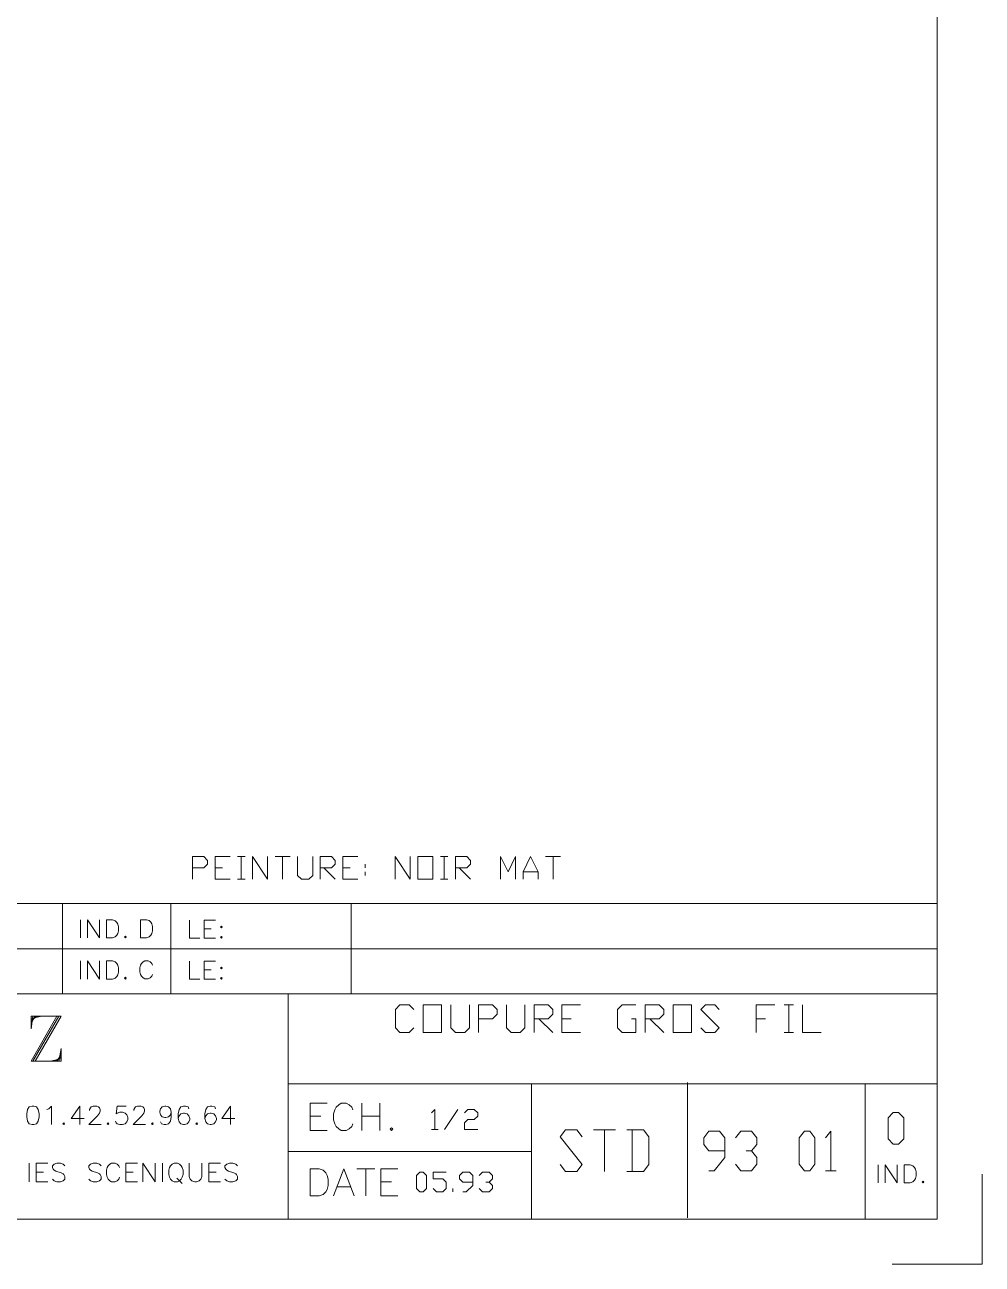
# Model space of a CAD drawing. Header units: millimetres. Extents: x 53635 to 142317, y 101101 to 147193.
# Drawn here: x 121045.9 to 121258.3, y 118307.2 to 118582.1 of the extents above; entities that cross this region are included whole.
import ezdxf

# ---------------------------------------------------------------- set-up
doc = ezdxf.new("R2010")
doc.units = ezdxf.units.MM
doc.header["$LTSCALE"] = 0.5
doc.header["$MEASUREMENT"] = 0
doc.layers.get('0').update_dxf_attribs({"lineweight": 0})

msp = doc.modelspace()

# ---------------------------------------------------------------- linework, layer by layer
for p, q in [((121248.32, 118897.15), (121248.32, 118317.15)), ((120874.32, 118387.15), (121248.32, 118387.15)), ((121054.32, 118387.15), (121054.32, 118367.15)), ((121078.32, 118387.15), (121078.32, 118367.15)), ((121118.32, 118387.15), (121118.32, 118367.15)), ((121248.32, 118317.15), (121248.32, 118387.15)), ((120874.32, 118377.15), (121248.32, 118377.15)), ((120874.32, 118367.15), (121248.32, 118367.15)), ((121104.32, 118367.15), (121104.32, 118317.15)), ((121158.32, 118347.15), (121104.32, 118347.15)), ((121158.32, 118347.15), (121248.32, 118347.15)), ((121158.32, 118347.15), (121158.32, 118317.15)), ((121192.93, 118347.47), (121192.93, 118317.47)), ((121232.32, 118347.15), (121232.32, 118317.15)), ((121158.32, 118332.15), (121104.32, 118332.15)), ((121258.32, 118327.15), (121258.32, 118307.15)), ((121248.32, 118317.15), (120428.32, 118317.15)), ((120874.32, 118317.15), (121248.32, 118317.15)), ((121258.32, 118307.15), (121238.32, 118307.15))]:
    msp.add_line(p, q)
at = {"linetype": 'ByBlock', "flags": 128}
for points in [[(121083.12, 118392.56), (121083.12, 118397.56), (121085.62, 118397.56), (121086.45, 118396.73), (121086.45, 118395.89), (121085.62, 118395.06), (121083.12, 118395.06)], [(121091.45, 118392.56), (121088.12, 118392.56), (121088.12, 118397.56), (121091.45, 118397.56)], [(121096.45, 118392.56), (121096.45, 118397.56), (121099.79, 118392.56), (121099.79, 118397.56)], [(121103.12, 118392.56), (121103.12, 118397.56)], [(121106.45, 118397.56), (121106.45, 118393.39), (121107.29, 118392.56), (121108.95, 118392.56), (121109.79, 118393.39), (121109.79, 118397.56)], [(121111.45, 118392.56), (121111.45, 118397.56), (121113.95, 118397.56), (121114.79, 118396.73), (121114.79, 118395.89), (121113.95, 118395.06), (121111.45, 118395.06)], [(121119.79, 118392.56), (121116.45, 118392.56), (121116.45, 118397.56), (121119.79, 118397.56)], [(121128.12, 118392.56), (121128.12, 118397.56), (121131.45, 118392.56), (121131.45, 118397.56)], [(121133.12, 118392.56), (121136.45, 118392.56), (121136.45, 118397.56), (121133.12, 118397.56), (121133.12, 118392.56)], [(121141.45, 118392.56), (121141.45, 118397.56), (121143.95, 118397.56), (121144.79, 118396.73), (121144.79, 118395.89), (121143.95, 118395.06), (121141.45, 118395.06)], [(121151.45, 118392.56), (121151.45, 118397.56), (121153.12, 118394.23), (121154.79, 118397.56), (121154.79, 118392.56)], [(121156.45, 118392.56), (121156.45, 118394.23), (121158.12, 118397.56), (121159.79, 118394.23), (121159.79, 118392.56)], [(121163.12, 118392.56), (121163.12, 118397.56)], [(121093.12, 118392.56), (121094.79, 118392.56)], [(121121.45, 118393.39), (121121.45, 118394.23)], [(121138.12, 118392.56), (121139.79, 118392.56)], [(121058.3, 118379.56), (121058.3, 118383.56)], [(121059.84, 118379.56), (121059.84, 118383.56), (121062.51, 118379.56), (121062.51, 118383.56)], [(121064.05, 118379.56), (121065.38, 118379.56), (121065.97, 118379.77), (121066.34, 118380.14), (121066.55, 118380.52), (121066.72, 118381.1), (121066.72, 118382.02), (121066.55, 118382.6), (121066.34, 118382.98), (121065.97, 118383.35), (121065.38, 118383.56), (121064.05, 118383.56), (121064.05, 118379.56)], [(121071.59, 118379.58), (121072.92, 118379.58), (121073.51, 118379.79), (121073.88, 118380.17), (121074.09, 118380.54), (121074.26, 118381.13), (121074.26, 118382.04), (121074.09, 118382.63), (121073.88, 118383), (121073.51, 118383.38), (121072.92, 118383.58), (121071.59, 118383.58), (121071.59, 118379.58)], [(121082.45, 118383.5), (121082.45, 118379.5), (121084.75, 118379.5)], [(121088.2, 118379.5), (121085.7, 118379.5), (121085.7, 118383.5), (121088.2, 118383.5)], [(121068.26, 118379.56), (121068.43, 118379.77), (121068.26, 118379.93), (121068.05, 118379.77), (121068.26, 118379.56)], [(121089.54, 118379.5), (121089.7, 118379.7), (121089.54, 118379.87), (121089.33, 118379.7), (121089.54, 118379.5)], [(121058.3, 118370.42), (121058.3, 118374.42)], [(121059.84, 118370.42), (121059.84, 118374.42), (121062.51, 118370.42), (121062.51, 118374.42)], [(121064.05, 118370.42), (121065.38, 118370.42), (121065.97, 118370.63), (121066.34, 118371.01), (121066.55, 118371.38), (121066.72, 118371.97), (121066.72, 118372.88), (121066.55, 118373.47), (121066.34, 118373.84), (121065.97, 118374.22), (121065.38, 118374.42), (121064.05, 118374.42), (121064.05, 118370.42)], [(121074.26, 118371.4), (121074.09, 118371.02), (121073.72, 118370.65), (121073.3, 118370.44), (121072.55, 118370.44), (121072.17, 118370.65), (121071.8, 118371.02), (121071.59, 118371.4), (121071.42, 118371.98), (121071.42, 118372.9), (121071.59, 118373.48), (121071.8, 118373.86), (121072.17, 118374.23), (121072.55, 118374.44), (121073.3, 118374.44), (121073.72, 118374.23), (121074.09, 118373.86), (121074.26, 118373.48)], [(121082.45, 118374.39), (121082.45, 118370.39), (121084.75, 118370.39)], [(121088.2, 118370.39), (121085.7, 118370.39), (121085.7, 118374.39), (121088.2, 118374.39)], [(121068.26, 118370.42), (121068.43, 118370.63), (121068.26, 118370.8), (121068.05, 118370.63), (121068.26, 118370.42)], [(121089.54, 118370.39), (121089.7, 118370.6), (121089.54, 118370.77), (121089.33, 118370.6), (121089.54, 118370.39)], [(121132.23, 118363.67), (121131.21, 118364.7), (121129.15, 118364.7), (121128.13, 118363.67), (121128.13, 118359.56), (121129.15, 118358.54), (121131.21, 118358.54), (121132.23, 118359.56)], [(121134.29, 118358.54), (121138.39, 118358.54), (121138.39, 118364.7), (121134.29, 118364.7), (121134.29, 118358.54)], [(121140.45, 118364.7), (121140.45, 118359.56), (121141.47, 118358.54), (121143.53, 118358.54), (121144.55, 118359.56), (121144.55, 118364.7)], [(121146.61, 118358.54), (121146.61, 118364.7), (121149.69, 118364.7), (121150.71, 118363.67), (121150.71, 118362.64), (121149.69, 118361.62), (121146.61, 118361.62)], [(121152.77, 118364.7), (121152.77, 118359.56), (121153.79, 118358.54), (121155.85, 118358.54), (121156.87, 118359.56), (121156.87, 118364.7)], [(121158.93, 118358.54), (121158.93, 118364.7), (121162.01, 118364.7), (121163.03, 118363.67), (121163.03, 118362.64), (121162.01, 118361.62), (121158.93, 118361.62)], [(121169.19, 118358.54), (121165.09, 118358.54), (121165.09, 118364.7), (121169.19, 118364.7)], [(121180.49, 118361.62), (121181.51, 118361.62), (121181.51, 118358.54), (121178.43, 118358.54), (121177.41, 118359.56), (121177.41, 118363.67), (121178.43, 118364.7), (121181.51, 118364.7)], [(121183.57, 118358.54), (121183.57, 118364.7), (121186.65, 118364.7), (121187.67, 118363.67), (121187.67, 118362.64), (121186.65, 118361.62), (121183.57, 118361.62)], [(121189.73, 118358.54), (121193.83, 118358.54), (121193.83, 118364.7), (121189.73, 118364.7), (121189.73, 118358.54)], [(121195.89, 118359.56), (121196.91, 118358.54), (121198.97, 118358.54), (121199.99, 118359.56), (121195.89, 118363.67), (121196.91, 118364.7), (121198.97, 118364.7), (121199.99, 118363.67)], [(121208.21, 118358.54), (121208.21, 118364.7), (121212.31, 118364.7)], [(121218.47, 118364.7), (121218.47, 118358.54), (121222.58, 118358.54)], [(121047.72, 118362.18), (121047.31, 118359.37), (121047.31, 118362.18), (121053.97, 118362.18), (121048.24, 118352.18)], [(121214.37, 118358.54), (121216.42, 118358.54)], [(121047.52, 118338.11), (121047.91, 118338.11), (121048.51, 118338.32), (121048.9, 118338.88), (121049.11, 118339.88), (121049.11, 118340.48), (121048.9, 118341.47), (121048.51, 118342.03), (121047.91, 118342.25), (121047.52, 118342.25), (121046.91, 118342.03), (121046.53, 118341.47), (121046.35, 118340.48), (121046.35, 118339.88), (121046.53, 118338.88), (121046.91, 118338.32), (121047.52, 118338.11)], [(121050.84, 118341.47), (121051.27, 118341.64), (121051.83, 118342.25), (121051.83, 118338.11)], [(121059.12, 118339.49), (121056.19, 118339.49), (121058.13, 118342.25), (121058.13, 118338.11)], [(121060.28, 118341.26), (121060.28, 118341.47), (121060.5, 118341.86), (121060.67, 118342.03), (121061.1, 118342.25), (121061.88, 118342.25), (121062.27, 118342.03), (121062.48, 118341.86), (121062.65, 118341.47), (121062.65, 118341.08), (121062.48, 118340.65), (121062.05, 118340.09), (121060.11, 118338.11), (121062.87, 118338.11)], [(121066.02, 118338.88), (121066.19, 118338.5), (121066.41, 118338.32), (121067.01, 118338.11), (121067.57, 118338.11), (121068.17, 118338.32), (121068.56, 118338.71), (121068.78, 118339.27), (121068.78, 118339.7), (121068.56, 118340.26), (121068.17, 118340.65), (121067.57, 118340.87), (121067.01, 118340.87), (121066.41, 118340.65), (121066.19, 118340.48), (121066.41, 118342.25), (121068.39, 118342.25)], [(121070.12, 118341.26), (121070.12, 118341.47), (121070.33, 118341.86), (121070.5, 118342.03), (121070.93, 118342.25), (121071.71, 118342.25), (121072.1, 118342.03), (121072.31, 118341.86), (121072.49, 118341.47), (121072.49, 118341.08), (121072.31, 118340.65), (121071.88, 118340.09), (121069.94, 118338.11), (121072.7, 118338.11)], [(121078.4, 118340.87), (121078.22, 118340.26), (121077.79, 118339.88), (121077.23, 118339.7), (121077.02, 118339.7), (121076.41, 118339.88), (121076.02, 118340.26), (121075.85, 118340.87), (121075.85, 118341.08), (121076.02, 118341.64), (121076.41, 118342.03), (121077.02, 118342.25), (121077.23, 118342.25), (121077.79, 118342.03), (121078.22, 118341.64), (121078.4, 118340.87), (121078.4, 118339.88), (121078.22, 118338.88), (121077.79, 118338.32), (121077.23, 118338.11), (121076.84, 118338.11), (121076.24, 118338.32), (121076.02, 118338.71)], [(121079.95, 118339.49), (121080.16, 118340.09), (121080.55, 118340.48), (121081.16, 118340.65), (121081.33, 118340.65), (121081.93, 118340.48), (121082.32, 118340.09), (121082.54, 118339.49), (121082.54, 118339.27), (121082.32, 118338.71), (121081.93, 118338.32), (121081.33, 118338.11), (121081.16, 118338.11), (121080.55, 118338.32), (121080.16, 118338.71), (121079.95, 118339.49), (121079.95, 118340.48), (121080.16, 118341.47), (121080.55, 118342.03), (121081.16, 118342.25), (121081.54, 118342.25), (121082.15, 118342.03), (121082.32, 118341.64)], [(121085.86, 118339.49), (121086.07, 118340.09), (121086.46, 118340.48), (121087.06, 118340.65), (121087.24, 118340.65), (121087.84, 118340.48), (121088.23, 118340.09), (121088.44, 118339.49), (121088.44, 118339.27), (121088.23, 118338.71), (121087.84, 118338.32), (121087.24, 118338.11), (121087.06, 118338.11), (121086.46, 118338.32), (121086.07, 118338.71), (121085.86, 118339.49), (121085.86, 118340.48), (121086.07, 118341.47), (121086.46, 118342.03), (121087.06, 118342.25), (121087.45, 118342.25), (121088.06, 118342.03), (121088.23, 118341.64)], [(121092.54, 118339.49), (121089.61, 118339.49), (121091.55, 118342.25), (121091.55, 118338.11)], [(121113, 118336.85), (121109.25, 118336.85), (121109.25, 118342.85), (121113, 118342.85)], [(121118.69, 118338.29), (121118.44, 118337.72), (121117.88, 118337.16), (121117.25, 118336.85), (121116.13, 118336.85), (121115.56, 118337.16), (121115, 118337.72), (121114.69, 118338.29), (121114.44, 118339.16), (121114.44, 118340.54), (121114.69, 118341.41), (121115, 118341.97), (121115.56, 118342.54), (121116.13, 118342.85), (121117.25, 118342.85), (121117.88, 118342.54), (121118.44, 118341.97), (121118.69, 118341.41)], [(121120.69, 118336.85), (121120.69, 118342.85)], [(121139.05, 118337.05), (121141.99, 118341.45)], [(121143.45, 118340.72), (121144.19, 118341.45), (121145.65, 118341.45), (121146.39, 118340.72), (121146.39, 118339.98), (121145.65, 118339.25), (121144.19, 118339.25), (121143.45, 118338.52), (121143.45, 118337.05), (121146.39, 118337.05)], [(121238.59, 118333.81), (121239.76, 118333.81), (121240.93, 118334.98), (121240.93, 118339.65), (121239.76, 118340.81), (121238.59, 118340.81), (121237.43, 118339.65), (121237.43, 118334.98), (121238.59, 118333.81)], [(121054.59, 118338.11), (121054.76, 118338.32), (121054.59, 118338.5), (121054.37, 118338.32), (121054.59, 118338.11)], [(121064.42, 118338.11), (121064.6, 118338.32), (121064.42, 118338.5), (121064.21, 118338.32), (121064.42, 118338.11)], [(121074.26, 118338.11), (121074.43, 118338.32), (121074.26, 118338.5), (121074.04, 118338.32), (121074.26, 118338.11)], [(121084.09, 118338.11), (121084.26, 118338.32), (121084.09, 118338.5), (121083.87, 118338.32), (121084.09, 118338.11)], [(121127.31, 118336.85), (121127.56, 118337.16), (121127.31, 118337.41), (121127, 118337.16), (121127.31, 118336.85)], [(121136.12, 118337.05), (121137.59, 118337.05)], [(121164.67, 118329.24), (121165.91, 118327.7), (121168.37, 118327.7), (121169.6, 118329.24), (121164.67, 118335.4), (121165.91, 118336.94), (121168.37, 118336.94), (121169.6, 118335.4)], [(121174.53, 118327.7), (121174.53, 118336.94)], [(121179.46, 118327.7), (121183.15, 118327.7), (121184.39, 118329.24), (121184.39, 118335.4), (121183.15, 118336.94), (121179.46, 118336.94)], [(121197.7, 118327.86), (121198.88, 118327.86), (121201.23, 118330.8), (121201.23, 118335.21), (121200.05, 118336.68), (121197.7, 118336.68), (121196.53, 118335.21), (121196.53, 118333.74), (121197.7, 118332.27), (121201.23, 118332.27)], [(121203.58, 118335.21), (121204.76, 118336.68), (121207.11, 118336.68), (121208.29, 118335.21), (121208.29, 118333.74), (121207.11, 118332.27), (121205.93, 118332.27)], [(121218.87, 118327.86), (121220.05, 118327.86), (121221.22, 118329.33), (121221.22, 118335.21), (121220.05, 118336.68), (121218.87, 118336.68), (121217.69, 118335.21), (121217.69, 118329.33), (121218.87, 118327.86)], [(121046.86, 118325.45), (121046.86, 118329.59)], [(121051.05, 118325.45), (121048.46, 118325.45), (121048.46, 118329.59), (121051.05, 118329.59)], [(121052.04, 118326.05), (121052.43, 118325.66), (121053.03, 118325.45), (121053.81, 118325.45), (121054.41, 118325.66), (121054.8, 118326.05), (121054.8, 118326.61), (121054.58, 118327.04), (121054.41, 118327.21), (121053.98, 118327.43), (121052.81, 118327.82), (121052.43, 118327.99), (121052.21, 118328.21), (121052.04, 118328.59), (121052.04, 118328.98), (121052.43, 118329.37), (121053.03, 118329.59), (121053.81, 118329.59), (121054.41, 118329.37), (121054.8, 118328.98)], [(121060.1, 118326.05), (121060.49, 118325.66), (121061.09, 118325.45), (121061.87, 118325.45), (121062.47, 118325.66), (121062.86, 118326.05), (121062.86, 118326.61), (121062.65, 118327.04), (121062.47, 118327.21), (121062.04, 118327.43), (121060.88, 118327.82), (121060.49, 118327.99), (121060.28, 118328.21), (121060.1, 118328.59), (121060.1, 118328.98), (121060.49, 118329.37), (121061.09, 118329.59), (121061.87, 118329.59), (121062.47, 118329.37), (121062.86, 118328.98)], [(121066.96, 118326.44), (121066.79, 118326.05), (121066.4, 118325.66), (121065.97, 118325.45), (121065.19, 118325.45), (121064.8, 118325.66), (121064.42, 118326.05), (121064.2, 118326.44), (121064.03, 118327.04), (121064.03, 118327.99), (121064.2, 118328.59), (121064.42, 118328.98), (121064.8, 118329.37), (121065.19, 118329.59), (121065.97, 118329.59), (121066.4, 118329.37), (121066.79, 118328.98), (121066.96, 118328.59)], [(121070.93, 118325.45), (121068.34, 118325.45), (121068.34, 118329.59), (121070.93, 118329.59)], [(121072.09, 118325.45), (121072.09, 118329.59), (121074.85, 118325.45), (121074.85, 118329.59)], [(121076.45, 118325.45), (121076.45, 118329.59)], [(121079.03, 118325.45), (121079.81, 118325.45), (121080.24, 118325.66), (121080.63, 118326.05), (121080.8, 118326.44), (121081.02, 118327.04), (121081.02, 118327.99), (121080.8, 118328.59), (121080.63, 118328.98), (121080.24, 118329.37), (121079.81, 118329.59), (121079.03, 118329.59), (121078.65, 118329.37), (121078.26, 118328.98), (121078.04, 118328.59), (121077.87, 118327.99), (121077.87, 118327.04), (121078.04, 118326.44), (121078.26, 118326.05), (121078.65, 118325.66), (121079.03, 118325.45)], [(121082.4, 118329.59), (121082.4, 118326.61), (121082.61, 118326.05), (121083, 118325.66), (121083.61, 118325.45), (121083.99, 118325.45), (121084.6, 118325.66), (121084.99, 118326.05), (121085.16, 118326.61), (121085.16, 118329.59)], [(121089.34, 118325.45), (121086.75, 118325.45), (121086.75, 118329.59), (121089.34, 118329.59)], [(121090.33, 118326.05), (121090.72, 118325.66), (121091.33, 118325.45), (121092.1, 118325.45), (121092.71, 118325.66), (121093.09, 118326.05), (121093.09, 118326.61), (121092.88, 118327.04), (121092.71, 118327.21), (121092.27, 118327.43), (121091.11, 118327.82), (121090.72, 118327.99), (121090.51, 118328.21), (121090.33, 118328.59), (121090.33, 118328.98), (121090.72, 118329.37), (121091.33, 118329.59), (121092.1, 118329.59), (121092.71, 118329.37), (121093.09, 118328.98)], [(121235.27, 118325.2), (121235.27, 118329.2)], [(121236.81, 118325.2), (121236.81, 118329.2), (121239.48, 118325.2), (121239.48, 118329.2)], [(121241.02, 118325.2), (121242.35, 118325.2), (121242.94, 118325.4), (121243.31, 118325.78), (121243.52, 118326.15), (121243.69, 118326.74), (121243.69, 118327.65), (121243.52, 118328.24), (121243.31, 118328.61), (121242.94, 118328.99), (121242.35, 118329.2), (121241.02, 118329.2), (121241.02, 118325.2)], [(121109.25, 118322.31), (121111.25, 118322.31), (121112.13, 118322.62), (121112.69, 118323.19), (121113, 118323.75), (121113.25, 118324.62), (121113.25, 118326), (121113, 118326.87), (121112.69, 118327.44), (121112.13, 118328), (121111.25, 118328.31), (121109.25, 118328.31), (121109.25, 118322.31)], [(121114.44, 118322.31), (121116.69, 118328.31), (121119, 118322.31)], [(121121.56, 118322.31), (121121.56, 118328.31)], [(121128.69, 118322.31), (121124.94, 118322.31), (121124.94, 118328.31), (121128.69, 118328.31)], [(121133.55, 118323.18), (121134.29, 118323.18), (121135.02, 118323.92), (121135.02, 118326.85), (121134.29, 118327.58), (121133.55, 118327.58), (121132.82, 118326.85), (121132.82, 118323.92), (121133.55, 118323.18)], [(121136.49, 118323.92), (121137.22, 118323.18), (121138.69, 118323.18), (121139.42, 118323.92), (121139.42, 118325.38), (121138.69, 118326.12), (121136.49, 118326.12), (121136.49, 118327.58), (121139.42, 118327.58)], [(121143.09, 118323.18), (121143.82, 118323.18), (121145.29, 118324.65), (121145.29, 118326.85), (121144.55, 118327.58), (121143.09, 118327.58), (121142.35, 118326.85), (121142.35, 118326.12), (121143.09, 118325.38), (121145.29, 118325.38)], [(121146.75, 118326.85), (121147.49, 118327.58), (121148.95, 118327.58), (121149.69, 118326.85), (121149.69, 118326.12), (121148.95, 118325.38), (121148.22, 118325.38)], [(121223.57, 118327.86), (121225.93, 118327.86)], [(121140.89, 118323.18), (121140.89, 118323.92)], [(121245.23, 118325.2), (121245.4, 118325.4), (121245.23, 118325.57), (121245.02, 118325.4), (121245.23, 118325.2)]]:
    msp.add_lwpolyline(points, dxfattribs=at)
at = {"linetype": 'ByBlock'}
for points in [[(121093.12, 118397.56), (121094.79, 118397.56)], [(121093.95, 118392.56), (121093.95, 118397.56)], [(121101.45, 118397.56), (121104.79, 118397.56)], [(121138.12, 118397.56), (121139.79, 118397.56)], [(121138.95, 118392.56), (121138.95, 118397.56)], [(121161.45, 118397.56), (121164.79, 118397.56)], [(121088.12, 118395.06), (121089.79, 118395.06)], [(121112.29, 118395.06), (121114.79, 118392.56)], [(121116.45, 118395.06), (121118.12, 118395.06)], [(121121.45, 118395.06), (121121.45, 118395.89)], [(121142.29, 118395.06), (121144.79, 118392.56)], [(121156.45, 118394.23), (121159.79, 118394.23)], [(121085.7, 118381.58), (121087.25, 118381.58)], [(121089.54, 118381.79), (121089.7, 118381.95), (121089.54, 118382.16), (121089.33, 118381.95), (121089.54, 118381.79)], [(121085.7, 118372.47), (121087.25, 118372.47)], [(121089.54, 118372.68), (121089.7, 118372.85), (121089.54, 118373.06), (121089.33, 118372.85), (121089.54, 118372.68)], [(121214.37, 118364.7), (121216.42, 118364.7)], [(121215.39, 118358.54), (121215.39, 118364.7)], [(121053.04, 118362.18), (121047.31, 118352.18), (121053.97, 118352.18), (121053.97, 118355), (121053.45, 118352.18)], [(121047.31, 118360.73), (121048.24, 118362.18)], [(121048.66, 118362.18), (121047.31, 118361.25)], [(121047.31, 118361.66), (121049.7, 118362.18)], [(121047.72, 118352.18), (121053.45, 118362.18)], [(121159.95, 118361.62), (121163.03, 118358.54)], [(121165.09, 118361.62), (121167.14, 118361.62)], [(121184.59, 118361.62), (121187.67, 118358.54)], [(121208.21, 118361.62), (121210.26, 118361.62)], [(121053.97, 118353.64), (121053.04, 118352.18)], [(121053.97, 118352.71), (121051.58, 118352.18)], [(121052.51, 118352.18), (121053.97, 118353.12)], [(121124.69, 118336.85), (121124.69, 118342.85)], [(121109.25, 118339.97), (121111.56, 118339.97)], [(121120.69, 118339.97), (121124.69, 118339.97)], [(121136.85, 118337.05), (121136.85, 118341.45), (121136.12, 118340.72)], [(121172.07, 118336.94), (121176.99, 118336.94)], [(121180.69, 118336.94), (121180.69, 118327.7)], [(121224.75, 118327.86), (121224.75, 118336.68), (121223.57, 118335.21)], [(121207.11, 118332.27), (121208.29, 118330.8), (121208.29, 118329.33), (121207.11, 118327.86), (121204.76, 118327.86), (121203.58, 118329.33)], [(121048.46, 118327.6), (121050.05, 118327.6)], [(121068.34, 118327.6), (121069.94, 118327.6)], [(121079.64, 118326.22), (121080.8, 118325.06)], [(121086.75, 118327.6), (121088.35, 118327.6)], [(121119.56, 118328.31), (121123.56, 118328.31)], [(121115.25, 118324.31), (121118.13, 118324.31)], [(121124.94, 118325.44), (121127.25, 118325.44)], [(121148.95, 118325.38), (121149.69, 118324.65), (121149.69, 118323.92), (121148.95, 118323.18), (121147.49, 118323.18), (121146.75, 118323.92)]]:
    msp.add_lwpolyline(points, dxfattribs=at)

doc.saveas('drawing.dxf')
